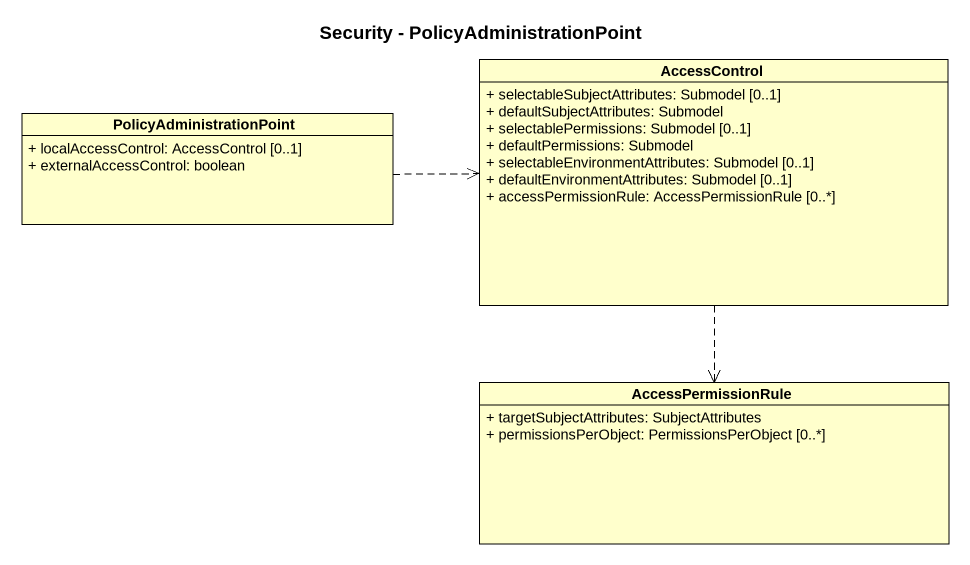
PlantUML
@startuml
title Security - PolicyAdministrationPoint
hide circle
hide empty members
skinparam classAttributeIconSize 0
class AccessControl {
  + selectableSubjectAttributes: Submodel [0..1]
  + defaultSubjectAttributes: Submodel
  + selectablePermissions: Submodel [0..1]
  + defaultPermissions: Submodel
  + selectableEnvironmentAttributes: Submodel [0..1]
  + defaultEnvironmentAttributes: Submodel [0..1]
  + accessPermissionRule: AccessPermissionRule [0..*]
}
class PolicyAdministrationPoint {
  + localAccessControl: AccessControl [0..1]
  + externalAccessControl: boolean
}
class AccessPermissionRule {
  + targetSubjectAttributes: SubjectAttributes
  + permissionsPerObject: PermissionsPerObject [0..*]
}
AccessControl ..> AccessPermissionRule
PolicyAdministrationPoint .right.> AccessControl
@enduml
